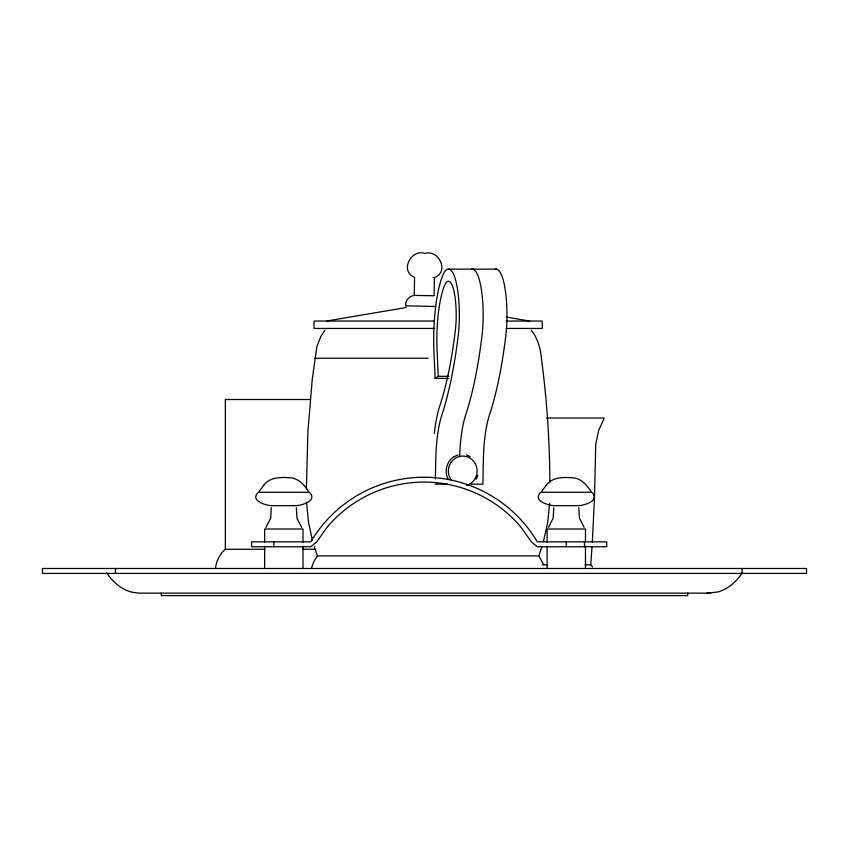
<?xml version="1.0" encoding="UTF-8"?>
<svg xmlns="http://www.w3.org/2000/svg" width="849" height="849" viewBox="0 0 849 849"><rect width="100%" height="100%" fill="white"/><g stroke="black" fill="none" stroke-linecap="round" stroke-linejoin="round"><path stroke-width="1.27" d="M414.63 295.42L434.115 295.76L434.401 277.549C449.609 272.306 439.06 249.054 424.893 253.448C410.842 248.566 399.476 271.478 414.556 277.23L414.27 295.452C409.664 295.919 405.78 299.93 405.578 304.579M435.367 478.953L435.824 456.815A62.571 16.195 90 0 1 441.926 414.779A217.62 56.321 90 0 0 458.12 336.363A49.953 12.926 90 0 0 457.038 286.506A40.667 10.528 -90 0 0 442.478 276.105A77.546 20.068 -90 0 0 433.828 349.279L435.134 378.378L448.357 378.378M549.621 503.584L547.722 522.177L543.456 541.651M592.326 542.129L594.47 497.811L595.743 444.292L598.566 430.687L604.286 418.026L546.671 418.026M592.029 546.915L590.777 564.861L592.496 566.899M306.383 489.449L307.9 431.483L312.294 378.941L316.868 346.636L320.858 336.416L324.955 330.187M296.354 507.723L296.959 518.113L301.628 527.409M578.827 507.723L579.421 518.113L584.101 527.409M215.54 567.779C216.559 560.722 219.795 553.866 225.346 549.261L265.1 549.261M311.551 567.896L313.812 561.55L317.441 555.862L538.786 555.862L543.731 564.659M542.044 546.438L538.786 555.862M476.225 479.282L477.817 475.281M266.002 527.409L270.682 518.113L271.277 507.723M548.475 527.409L553.145 518.113L553.75 507.723M257.746 492.77C250.466 500.761 264.899 504.996 270.884 505.664L296.747 505.664C302.732 504.996 317.176 500.761 309.896 492.77M540.219 492.77C532.928 500.761 547.372 504.996 553.357 505.664L579.22 505.664C585.205 504.996 599.638 500.761 592.358 492.77M454.13 456.635C446.574 461.156 443.985 471.651 448.272 479.282M435.134 378.378L438.233 376.309L448.813 376.309M454.215 456.582L458.089 454.926M326.494 321.049L405.971 307.561M406.247 305.757L405.589 305.82L435.717 306.51M433.043 277.602L434.051 277.581M448.951 269.133L496.569 269.133M434.539 321.049L314.024 321.049L314.024 328.446L434.688 328.446M506.163 321.049L542.214 321.049L542.214 328.446L506.163 328.446M314.83 358.257L428.119 358.257M310.087 399.497L225.346 399.497L225.346 549.261M435.261 484.163L447.158 484.163M470.983 484.163L482.879 484.163L483.442 456.815A62.571 16.195 -90 0 1 489.544 414.779A217.62 56.321 90 0 0 505.739 336.363A49.953 12.926 90 0 0 504.656 286.506A40.667 10.528 -90 0 0 495.2 269.197M302.562 549.261L315.106 549.261M542.384 564.861L547.509 564.861M585.046 564.861L590.777 564.861M710.825 593.133L138.175 593.133L131.245 591.997A64.598 45.676 -90 0 1 106.412 572.385M706.973 593.133L717.755 591.997A64.598 45.676 -90 0 0 742.588 572.385M506.28 317.07L529.734 321.049M466.409 454.926L470.282 456.582M531.272 330.187C537.608 338.125 540.526 348.27 541.397 358.257C546.905 399.55 549.696 441.204 549.865 482.858M317.441 555.862L314.194 546.438M312.453 540.452L308.505 522.177L306.542 502.343M438.233 376.309L436.959 347.867A65.352 16.916 -90 0 1 444.239 286.198L445.078 284.298A28.495 7.376 -90 0 1 453.854 290.56L454.915 296.237A37.802 9.785 -90 0 1 455.605 328.128L454.364 338.316A205.479 53.179 -90 0 1 441.586 400.187L438.922 408.677A74.723 19.336 90 0 0 434.264 433.489M742.058 568.49L742.058 573.415M687.69 593.133L687.69 595.605L161.31 595.605L161.31 593.133M585.47 542.161L585.47 529.001L547.106 529.001L547.106 542.161M585.47 546.109L585.47 568.49M584.462 541.821L584.462 546.756M566.283 541.821L566.283 546.756M547.106 546.109L547.106 568.49M302.997 542.161L302.997 529.001L264.633 529.001L264.633 542.161M302.997 546.109L302.997 568.49M273.813 541.821L273.813 546.756M264.633 546.109L264.633 568.49M115.432 568.49L115.432 573.415M459.67 455.69A62.571 16.195 90 0 1 465.73 414.779A217.62 56.321 -90 0 0 481.924 336.363A49.953 12.926 -90 0 0 480.842 286.506A40.667 10.528 -90 0 0 471.397 269.197M451.732 480.566A14.889 14.38 -90 0 1 455.191 458.322A14.889 14.38 -90 0 1 475.949 465.093A14.889 14.38 -90 0 1 466.472 485.373M327.682 526.507L316.73 541.821L310.798 546.756L251.559 546.756L251.559 541.821L310.798 541.821A131.606 131.606 0 0 1 537.311 541.821L606.727 541.821L606.727 546.756L537.311 546.756L531.378 541.821L520.416 526.507A126.756 126.756 0 0 0 327.682 526.507M263.731 485.267L258.574 492.271L309.057 492.271C305.078 485.915 299.739 479.377 291.939 477.934C282.218 477.149 270.247 476.438 263.731 485.267M546.204 485.267L541.046 492.271L591.53 492.271C587.55 485.915 582.212 479.377 574.412 477.934C564.691 477.149 552.72 476.438 546.204 485.267M806.55 568.49L42.45 568.49L42.45 573.415L806.55 573.415L806.55 568.49"/></g></svg>
